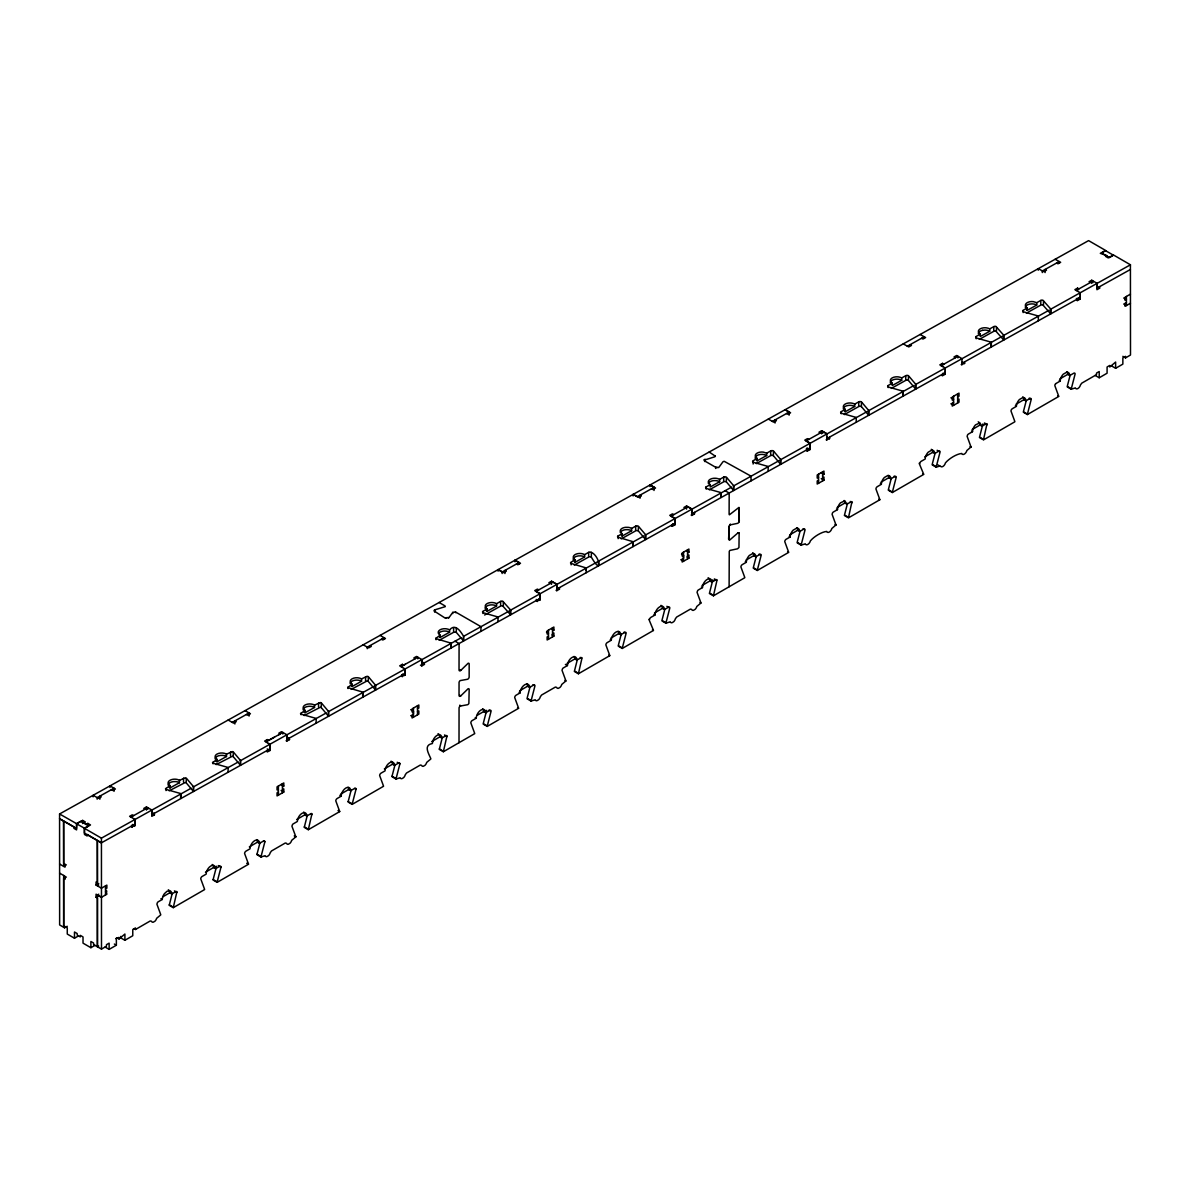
<?xml version="1.0" encoding="UTF-8"?>
<svg xmlns="http://www.w3.org/2000/svg" width="1190" height="1190" viewBox="0 0 1190 1190"><rect width="100%" height="100%" fill="white"/><g stroke="black" fill="none" stroke-linecap="round" stroke-linejoin="round"><path stroke-width="1.5" d="M105.092 947.047L109.138 949.382L109.138 943.135L106.446 944.696L106.446 946.258L101.492 949.114L101.433 838.147L191.159 788.226M683.521 552.16L683.521 561.249L680.814 559.702M725.127 490.711L729.187 493.047L729.113 513.991A1.889 1.086 -60 0 0 729.425 514.809L738.96 507.416L739.288 520.848A1.934 1.116 -60 0 1 737.532 523.362L729.916 524.954A1.889 1.086 -60 0 0 729.247 526.069L729.113 539.457A1.889 1.086 -60 0 0 729.425 540.29L737.845 532.986L739.139 533.09L738.96 547.504L737.547 548.813L729.916 550.42A1.889 1.086 -60 0 0 729.247 551.535L729.113 586.774M1122.854 356.331L1125.547 357.892L1125.547 356.331L1122.854 357.878L1122.854 364.125L1115.625 368.29L1111.579 365.955M459.013 742.709L459.057 707.871A1.919 1.101 -60 0 1 460.143 706.072L467.462 704.748A1.919 1.101 -60 0 0 468.875 703.439L469.172 689.308A1.919 1.101 -60 0 0 468.087 688.757L460.768 695.882A1.904 1.101 -60 0 1 459.028 695.391L459.057 682.405A1.919 1.101 -60 0 1 460.143 680.606L467.462 679.282A1.919 1.101 -60 0 0 469.157 677.155L469.172 663.841A1.919 1.101 -60 0 0 468.087 663.291L460.768 670.416A1.904 1.101 -60 0 1 459.028 669.925L459.087 643.537L455.026 641.202M147.783 809.274L147.813 807.712L130.93 817.114M145.121 809.2L143.767 808.427L146.474 806.924L151.874 810.033L151.77 816.34L154.462 814.838L153.822 812.874M151.814 813.186L151.859 810.048M269.996 745.773L269.952 748.927L151.799 814.763M282.833 734.037L282.848 732.46L278.639 734.81M286.136 740.701L286.805 741.087L286.909 734.795L326.194 712.989M286.85 737.949L286.909 734.795L281.509 731.686L278.802 733.189L280.156 733.962L265.98 741.861M405.046 670.535L405.002 673.689L286.835 739.511M417.794 658.829L417.824 657.267L403.722 665.121L402.369 664.332L399.676 665.85L405.076 668.959M421.825 662.741L421.796 664.318L540.037 598.436L540.111 593.721L534.712 590.597L537.404 589.095L538.758 589.883M421.855 661.179L421.87 659.602L416.545 656.434L413.852 657.936L415.191 658.725M536.571 601.158L539.948 600.043L540.037 593.751L535.991 591.415L552.8 582.059L556.846 584.394L556.756 590.686L556.072 590.299M556.771 589.11L556.831 585.971M556.756 590.686L559.449 589.184L559.479 587.607M671.547 525.965L672.216 526.352L672.231 524.775M672.216 526.352L674.923 524.85L675.013 518.557L670.952 516.222L687.835 506.806L691.881 509.156L691.792 515.448L691.122 515.047M691.792 515.448L694.499 513.931L694.514 512.369M826.158 439.809L829.534 438.694L829.564 437.117M961.193 364.571L964.569 363.456L964.599 361.879M1097.002 283.428L1096.912 289.72L1099.605 288.203L1099.634 286.641M639.997 498.283L640.041 495.144L641.395 495.918L638.688 497.435L633.288 494.311L59.574 813.975L59.634 924.942L63.695 927.293L63.665 875.468M82.586 823.539L82.646 820.401L85.338 821.963L83.984 822.707L86.468 824.149L87.822 823.391L90.514 824.953L84.445 828.329L84.371 833.059L101.358 842.862L134.931 824.164L134.991 819.449L129.591 816.325L132.298 814.823L133.652 815.596M87.763 826.529L87.822 823.391M93.103 796.854L93.132 795.277L98.532 798.401L101.239 796.884L99.886 796.11L99.841 799.249M97.149 799.189L97.178 797.612L114.062 788.211L114.002 791.365M109.986 787.453L110.001 785.876L115.415 788.985L112.708 790.487L111.354 789.714M131.51 826.857L134.887 825.741L134.991 819.449M146.429 810.063L146.474 806.924M166.005 790.577L166.02 788.449M179.526 780.328L179.482 782.693L170.036 787.959L170.066 785.593A6.694 3.793 0.9 0 1 168.236 782.157A6.649 3.763 0.9 0 1 172.223 779.45A6.694 3.793 0.9 0 1 176.105 779.257A6.694 3.793 0.9 0 1 179.526 780.328L185.313 777.799A1.919 1.086 0.9 0 1 186.28 778.111L193.345 786.501A1.904 1.086 0.9 0 0 193.672 786.754L193.598 791.469A1.904 1.086 0.9 0 1 193.271 791.216L186.205 782.827A1.919 1.086 0.9 0 0 185.238 782.514L169.144 790.8M180.672 794.727L180.627 798.267A1.874 1.071 0.9 0 1 181.059 798.46L181.133 793.73A1.874 1.071 0.9 0 0 180.687 793.552L166.02 789.386A1.919 1.086 0.9 0 1 165.499 788.836L170.066 785.593M183.513 782.202L183.572 778.082M186.205 782.827L186.265 778.691M193.286 790.041L193.345 786.501M213.025 763.787L213.025 762.255M216.149 764.605L232.258 756.319A1.919 1.086 0.9 0 1 233.21 756.632L240.276 765.021A1.904 1.086 0.9 0 0 240.603 765.274L240.678 760.559A1.904 1.086 0.9 0 1 240.35 760.306L233.285 751.916A1.919 1.086 0.9 0 0 232.318 751.604L226.531 754.148L226.502 756.498L217.041 761.764L217.086 759.413L212.519 762.641A1.919 1.086 0.9 0 0 213.025 763.192L227.707 767.357A1.919 1.086 0.9 0 1 228.138 767.55L228.078 772.265M230.518 756.007L230.577 751.887M233.21 756.632L233.27 752.496M234.876 724.011L234.921 720.872L236.275 721.646L233.567 723.148L228.168 720.039M240.291 763.846L240.35 760.306M249.052 716.112L249.097 712.974L232.214 722.375M267.289 742.724L267.334 739.585L268.687 740.359M267.259 750.429L267.229 752.006L269.937 750.503L270.026 744.211L264.626 741.087L267.334 739.585M301.055 714.744L301.055 713.212M314.562 705.09L314.532 707.455L305.071 712.721L305.116 710.356A6.694 3.793 0.9 0 1 303.658 709.121A6.694 3.793 0.9 0 1 306.127 704.539A6.694 3.793 0.9 0 1 314.562 705.09L320.348 702.561A1.919 1.086 0.9 0 1 321.315 702.859L328.38 711.263A1.904 1.086 0.9 0 0 328.708 711.516L328.633 716.231A1.904 1.086 0.9 0 1 328.306 715.978L321.24 707.589A1.919 1.086 0.9 0 0 320.288 707.277L304.179 715.562M316.109 723.208L316.168 718.492A1.919 1.086 0.9 0 0 315.737 718.299L301.055 714.149A1.919 1.086 0.9 0 1 300.534 713.598L305.116 710.356M318.548 706.964L318.608 702.829M321.24 707.589L321.3 703.454M328.321 714.788L328.38 711.263M348.06 688.549L348.06 687.017M361.567 678.895L361.537 681.26L352.091 686.526L352.121 684.161A6.679 3.793 0.9 0 1 352.121 678.806A6.679 3.793 0.9 0 1 361.567 678.895L366.966 676.337A1.904 1.071 0.9 0 1 368.32 676.664L375.386 685.068L375.341 688.608M362.727 693.294L362.667 696.834A1.919 1.086 0.9 0 1 363.114 697.013L363.188 692.297A1.919 1.086 0.9 0 0 362.742 692.104L347.673 687.612L352.121 684.161M365.568 680.769L365.628 676.649M367.234 648.699L367.249 647.137L384.132 637.736L384.102 639.298M375.311 689.784L368.245 681.394L368.32 677.259M375.653 690.036L375.624 685.262M402.324 667.486L402.369 664.332M401.595 676.366L404.972 675.251L405.061 668.959M420.427 665.106L421.781 665.894L421.944 659.558M434.633 612.047L434.722 609.875L445.238 606.647A1.904 1.086 0.9 0 0 444.703 605.725L439.125 602.497M435.079 610.336L435.079 609.741A1.904 1.086 0.9 0 0 434.216 610.291M436.061 639.729L436.09 637.959M449.597 629.852L449.567 632.217L440.107 637.483L440.151 635.118A6.679 3.793 0.9 0 1 440.136 629.763A6.679 3.793 0.9 0 1 449.582 629.852C455.398 623.218 460.352 631.116 463.416 636.01L463.356 639.551M445.551 618.354L434.171 611.02M448.585 618.131L452.81 612.374L455.502 611.987L480.983 626.669L480.909 631.384M450.757 644.236L450.817 647.821M451.144 647.97L451.218 643.255M452.795 613.549L452.81 612.374M453.583 631.726L453.658 627.591M455.844 612.746L455.502 611.987M463.341 640.726L456.276 632.336L456.335 628.216M483.066 613.534L483.095 611.764M496.617 603.657L496.572 606.022L487.127 611.288L487.156 608.923A6.709 3.808 0.9 0 1 485.327 606.96L485.327 605.487A6.649 3.763 0.9 0 1 489.923 602.661A6.649 3.763 0.9 0 1 496.557 603.657L500.663 601.396A1.859 1.056 0.9 0 1 502.73 601.188L510.421 609.816A1.904 1.086 0.9 0 0 510.748 610.068L510.689 614.799A1.904 1.086 0.9 0 1 510.361 614.546L502.701 605.918M498.089 571.2L498.104 569.623L502.165 571.973L519.033 562.558L519.019 564.134M500.603 605.532L500.663 601.396M502.135 573.535L502.165 571.973M503.296 606.141L503.355 602.021M504.947 573.535L505.006 570.382L506.345 571.17L503.653 572.673L498.253 569.549M510.376 613.356L510.421 609.816M514.958 561.799L514.987 560.222L520.521 563.272L517.829 564.774L516.475 563.986M551.535 584.35L551.58 581.196L556.994 584.32M571.126 564.848L571.126 562.721M584.632 554.614L584.602 556.965L575.157 562.23L575.187 559.88A6.679 3.793 0.9 0 1 574.74 554.793A6.679 3.793 0.9 0 1 583.621 554.138L584.632 554.614L588.693 552.353A1.859 1.056 0.9 0 1 591.326 552.368M585.778 570.174L585.792 568.999M586.179 572.732L586.254 568.017A1.874 1.071 0.9 0 0 585.807 567.823L570.739 563.331A1.889 1.071 0.9 0 1 571.14 562.141L575.187 559.88M588.634 556.474L588.693 552.353M591.385 552.383C600.087 556.057 602.899 577.343 591.326 557.098L591.385 552.963M598.406 564.313L598.525 560.847M618.131 538.654L618.131 536.526M631.652 528.42L631.607 530.77L622.162 536.036L622.192 533.685A6.679 3.793 0.9 0 1 620.526 529.877A6.679 3.793 0.9 0 1 625.628 527.319L628.231 527.348A6.709 3.808 0.9 0 1 631.652 528.42L635.698 526.159A1.859 1.056 0.9 0 1 638.346 526.173L645.53 534.652M633.125 495.962L633.154 494.386L650.023 484.985L654.084 487.32L654.024 490.473M632.797 542.804L632.753 546.344A1.874 1.071 0.9 0 1 633.184 546.537L633.259 541.822A1.874 1.071 0.9 0 0 632.812 541.629L617.744 537.136A1.889 1.071 0.9 0 1 618.145 535.946M635.639 530.294L635.698 526.159M645.456 539.368L638.331 530.904L638.39 526.783M645.411 538.118L645.456 534.578M645.724 539.546L645.798 534.831L731.508 487.156M650.008 486.561L650.023 484.985M686.571 509.097L686.63 505.958L692.03 509.067L691.955 513.797L810.122 447.961L810.182 443.23L804.782 440.122L807.489 438.619L808.843 439.393M704.703 461.556L704.287 459.801M705.149 459.846L714.699 456.811A1.904 1.086 0.9 0 0 715.324 456.172L709.195 452.007M706.161 489.016L706.161 487.484M719.667 479.377A6.679 3.793 0.9 0 0 710.222 479.272A6.679 3.793 0.9 0 0 710.222 484.628L710.192 486.993L719.638 481.727L719.682 479.362L723.728 477.116A1.859 1.056 0.9 0 1 726.361 477.13L733.486 485.535A1.904 1.086 0.9 0 0 733.828 485.788L733.754 490.503A1.904 1.086 0.9 0 1 733.427 490.25L726.361 481.861L726.421 477.726M714.774 455.829L715.324 456.172M715.621 468.458L715.636 467.268L704.718 460.976M718.656 467.64L722.895 461.884A1.904 1.071 0.9 0 1 724.293 461.348L751.054 476.179L750.994 480.894M720.768 497.301L720.828 493.761M721.289 492.764L721.11 497.435M723.669 481.236L723.728 477.116M733.442 489.075L733.486 485.535M753.136 464.041L753.181 461.289M766.687 453.182L766.658 455.532L757.197 460.798L757.242 458.447A6.679 3.793 0.9 0 1 756.067 453.955A6.679 3.793 0.9 0 1 763.266 452.096L766.687 453.182L770.733 450.921A1.904 1.086 0.9 0 1 773.441 450.951L780.506 459.34A1.919 1.086 0.9 0 0 780.833 459.593L780.759 464.308A1.919 1.086 0.9 0 1 780.432 464.055L773.366 455.666L773.426 451.531M770.674 455.041L770.733 450.921M775.032 423.045L775.077 419.906L776.43 420.68L773.723 422.182L768.323 419.073M780.447 462.88L780.506 459.34M789.074 415.221L789.119 412.082L785.058 409.747M806.582 450.713C807.757 451.932 807.549 448.704 806.27 448.942M807.251 451.114L809.959 449.597L810.048 443.305L806.002 440.969L822.87 431.568L826.931 433.904L826.827 440.196M821.621 433.859L821.665 430.721L827.065 433.829M822.855 433.145L822.87 431.568M841.211 413.778L841.211 412.246M854.718 404.124L854.673 406.489L845.227 411.755L845.257 409.39L843.442 407.426A6.679 3.793 0.9 0 1 846.834 403.38A6.679 3.793 0.9 0 1 854.718 404.124L858.764 401.863A1.904 1.086 0.9 0 1 861.471 401.893L868.536 410.282A1.919 1.086 0.9 0 0 868.864 410.55L868.789 415.265A1.919 1.086 0.9 0 1 868.462 415.012L861.396 406.608L861.456 402.488M856.25 422.242L856.22 417.467M858.704 405.998L858.764 401.863M868.477 413.822L868.536 410.282M888.216 387.583L888.216 386.051M901.708 377.944A6.664 3.778 0.9 0 0 892.262 377.855A6.664 3.778 0.9 0 0 892.277 383.195L892.232 385.56L901.693 380.294L901.723 377.929L905.783 375.683A1.904 1.086 0.9 0 1 908.476 375.698L915.616 384.162L915.482 387.628M902.823 395.853L902.868 392.328M905.709 379.803L905.783 375.683M915.541 388.877L908.401 380.428L908.461 376.293M915.794 389.071L915.869 384.355L1002.426 336.205M924.139 338.406L924.154 336.829L907.271 346.245M942.316 374.3L942.302 375.862L944.994 374.359L945.039 371.221M942.48 366.52L942.525 363.367L943.878 364.155M945.068 369.644L945.083 368.067M957.891 357.907L957.92 356.331L941.037 365.732M961.877 364.958L961.966 358.666L956.701 355.468L954.008 356.97L955.347 357.759M976.216 338.763L976.246 336.993M989.723 328.886A6.664 3.778 0.9 0 0 980.292 328.797A6.664 3.778 0.9 0 0 980.307 334.152L980.263 336.517L989.723 331.251L989.753 328.886L993.799 326.625A1.919 1.086 0.9 0 1 995.926 326.417L1003.572 335.045A1.919 1.086 0.9 0 0 1003.899 335.297L1003.825 340.028A1.919 1.086 0.9 0 1 1003.497 339.76L995.837 331.132A1.919 1.086 0.9 0 0 993.739 331.341L979.37 339.343M990.898 343.27L990.854 346.811A1.904 1.086 0.9 0 1 991.3 347.004L991.359 342.289A1.904 1.086 0.9 0 0 990.928 342.095L976.246 337.945A1.904 1.071 0.9 0 1 976.246 336.413L980.307 334.152M993.739 330.761L993.799 326.625M996.432 331.37L996.491 327.25M1003.512 338.585L1003.572 335.045M1023.221 312.568L1023.251 310.798M1036.758 302.691L1036.728 305.057L1027.282 310.322L1027.312 307.957A6.664 3.778 0.9 0 1 1026.137 303.495A6.664 3.778 0.9 0 1 1033.322 301.635L1036.758 302.691L1040.819 300.43A1.919 1.086 0.9 0 1 1042.931 300.222L1050.577 308.85A1.919 1.086 0.9 0 0 1050.904 309.103L1050.844 313.833A1.919 1.086 0.9 0 1 1050.502 313.58L1042.857 304.952A1.919 1.086 0.9 0 0 1040.744 305.146L1026.39 313.149M1038.245 270.234L1038.26 268.657L1043.809 271.707L1046.501 270.204L1045.147 269.416L1045.103 272.57M1038.305 320.809L1038.379 316.094A1.904 1.086 0.9 0 0 1037.933 315.9L1023.266 311.75A1.904 1.071 0.9 0 1 1023.251 310.218L1027.312 307.957M1040.759 304.566L1040.819 300.43M1042.291 272.57L1042.321 270.993L1059.189 261.592L1059.174 263.168M1043.452 305.175L1043.511 301.055M1050.532 312.39L1050.577 308.85M1076.652 300.237C1077.842 301.442 1077.619 298.214 1076.34 298.467M1077.515 291.282L1077.56 288.129L1078.914 288.902M1077.337 300.624L1080.029 299.121L1080.089 295.968M1080.103 294.406L1080.133 292.829M1091.691 283.369L1091.736 280.23L1097.135 283.354L1097.076 288.069L1130.426 269.476L1130.5 355.022L1125.547 357.892M1092.926 282.655L1092.956 281.093L1076.072 290.494M1130.381 269.505L1130.455 264.79L1113.468 254.972L1108.217 257.903L1105.51 256.341L1106.864 255.582L1100.334 253.351L1105.584 250.436L1088.597 240.618L650.157 484.91L655.571 488.019L652.864 489.521L651.51 488.748M132.194 827.243L131.54 825.28M286.805 741.087L289.512 739.585L288.858 737.621M402.265 676.753L401.625 674.804M421.781 665.894L424.473 664.392L423.833 662.428M537.24 601.545L536.259 599.403M172.267 893.259L169.218 905.322L173.279 907.658L176.908 891.712A1.874 1.086 -60 0 0 175.808 891.652M307.303 815.314L304.268 827.377L308.314 829.713L311.959 813.767A1.874 1.086 -60 0 0 310.843 813.707L306.767 816.043L304.744 814.882A6.664 3.853 -60 0 0 304.417 813.068A6.709 3.882 -60 0 0 303.688 812.056M442.353 737.339L439.303 749.403L443.349 751.753L446.994 735.807A1.874 1.086 -60 0 0 445.878 735.747L441.817 738.083L439.794 736.908A6.634 3.823 -60 0 0 439.437 735.078A6.709 3.882 -60 0 0 438.723 734.081A6.634 3.823 -60 0 0 438.039 733.68M577.403 659.379L574.354 671.443L578.399 673.778L582.044 657.832A1.874 1.086 -60 0 0 580.928 657.773L576.867 660.123L574.83 658.948A6.664 3.853 -60 0 0 574.309 656.746A6.709 3.882 -60 0 0 574.071 656.404M712.84 579.827L709.389 593.483L713.435 595.818L717.079 579.872A1.874 1.086 -60 0 0 715.964 579.813M530.145 686.481L527.096 698.277A1.919 1.101 -60 0 0 527.036 698.753L531.097 701.089L535.217 699.75A3.823 2.202 -60 0 0 536.973 700.687L538.564 699.765A3.823 2.202 -60 0 0 540.305 696.819L541.584 695.034L555.373 687.076L556.652 687.374A3.823 2.202 -60 0 0 558.408 688.311L559.999 687.389A3.823 2.202 -60 0 0 561.74 684.443L565.86 681.022A1.904 1.101 -60 0 0 565.815 680.606L562.007 670.253L562.617 668.587A1.934 1.116 -60 0 1 563.361 667.917L567.407 665.567L568.18 662.146A6.679 3.853 -60 0 1 573.878 656.776L574.725 656.776A6.709 3.882 -60 0 1 576.525 658.293L576.867 660.123M260.06 842.416L257.01 854.212A1.904 1.101 -60 0 0 256.951 854.688L261.012 857.023L265.132 855.684A3.823 2.202 -60 0 0 266.872 856.621L268.479 855.699A3.823 2.202 -60 0 0 270.219 852.739L271.499 850.969L285.288 843.011L286.567 843.308A3.823 2.202 -60 0 0 288.322 844.245L289.914 843.323A3.823 2.202 -60 0 0 291.654 840.363L295.774 836.957A1.919 1.101 -60 0 0 295.73 836.54L291.922 826.187L292.532 824.521A1.934 1.116 -60 0 1 293.276 823.852L297.322 821.502L298.095 818.08A6.679 3.853 -60 0 1 303.792 812.696L304.64 812.711A6.709 3.882 -60 0 1 306.44 814.228L306.767 816.043M395.095 764.456L392.046 776.237A1.904 1.101 -60 0 0 392.001 776.728L396.047 779.063L400.167 777.725A3.823 2.202 -60 0 0 401.923 778.647L403.514 777.725A3.823 2.202 -60 0 0 405.255 774.779L406.534 773.009L420.338 765.036L421.602 765.348A3.823 2.202 -60 0 0 423.357 766.271L424.949 765.348A3.823 2.202 -60 0 0 426.689 762.403L430.825 758.982A1.919 1.101 -60 0 0 430.765 758.566C428.712 753.553 423.164 745.119 432.357 743.542L433.13 740.106A6.679 3.853 -60 0 1 438.827 734.736L439.675 734.751A6.709 3.882 -60 0 1 441.475 736.268L441.817 738.083M664.808 609.369L661.952 620.421A1.919 1.101 -60 0 0 661.893 620.897L665.939 623.233L670.253 621.79A3.823 2.202 -60 0 0 672.008 622.712L673.6 621.79A3.823 2.202 -60 0 0 675.34 618.845L676.619 617.074L690.423 609.102L691.688 609.414A3.823 2.202 -60 0 0 693.443 610.336L695.034 609.414A3.823 2.202 -60 0 0 696.79 606.469L700.91 603.047A1.904 1.101 -60 0 0 700.851 602.646L697.043 592.293L697.652 590.627A1.934 1.116 -60 0 1 698.396 589.942L702.442 587.607L703.216 584.171A6.679 3.853 -60 0 1 708.913 578.801L709.761 578.816A6.709 3.882 -60 0 1 711.575 580.333L711.903 582.148L715.949 579.813M788.598 552.086L784.775 541.643A1.919 1.116 -60 0 1 784.998 540.647L785.385 539.977A1.919 1.116 -60 0 1 786.129 539.278L790.175 536.958L790.264 535.916A6.694 3.868 -60 0 1 793.165 530.16L796.645 528.152A6.694 3.868 -60 0 1 799.635 531.499L803.681 529.163A1.919 1.101 -60 0 1 805.035 529.937L801.227 544.678A1.904 1.101 -60 0 0 801.168 545.169L797.121 542.819A1.904 1.101 -60 0 1 797.181 542.343L800.141 530.874M835.886 524.671L832.093 514.318L832.479 512.994A1.904 1.101 -60 0 1 833.431 511.983L837.492 509.647A6.694 3.868 -60 0 1 840.467 502.849L844.796 500.856L846.938 504.188L850.984 501.853A1.904 1.101 -60 0 1 851.951 501.749L848.515 517.501M1055.47 384.028A1.919 1.116 -60 0 1 1056.214 383.359L1060.26 381.023L1060.335 379.997A6.694 3.868 -60 0 1 1063.235 374.225L1066.716 372.217A6.694 3.868 -60 0 1 1069.706 375.564L1073.767 373.229A1.919 1.101 -60 0 1 1074.496 373.05L1074.897 373.288A1.919 1.101 -60 0 1 1075.106 374.017L1071.312 388.758A1.904 1.101 -60 0 0 1071.253 389.234L1067.207 386.899A1.904 1.101 -60 0 1 1067.252 386.423L1070.212 374.954M134.128 928.721L135.482 929.494L150.252 920.956L151.532 921.268A3.823 2.202 -60 0 0 153.272 922.191L154.864 921.268A3.823 2.202 -60 0 0 156.619 918.323L160.739 914.902A1.919 1.101 -60 0 0 160.68 914.485L156.887 904.132L157.496 902.481A1.934 1.116 -60 0 1 158.225 901.797L162.286 899.462L162.361 898.42A6.664 3.853 -60 0 1 164.443 893.645L167.002 891.28L169.59 890.685A6.664 3.853 -60 0 1 171.405 892.188L171.732 894.002L175.793 891.667M728.592 539.174L729.247 526.069M738.782 507.952L738.96 522.038M844.469 515.151L847.473 503.444M979.504 437.191L982.925 423.908M983.55 439.527L986.986 423.789A1.904 1.101 -60 0 0 986.034 423.878L981.973 426.228L979.95 425.053A6.679 3.853 -60 0 0 979.177 422.51L978.894 422.227A6.723 3.882 -60 0 0 978.21 421.825M1025.319 307.466L1025.468 306.841A6.694 3.793 0.9 0 1 1029.588 304.119L1031.73 303.896A6.694 3.793 0.9 0 1 1036.728 305.042M261.012 857.023A1.904 1.101 -60 0 1 261.056 856.547L264.864 841.806A1.919 1.101 -60 0 0 263.511 841.018L259.465 843.368A6.679 3.853 -60 0 0 254.734 840.631A6.679 3.853 -60 0 0 250.019 848.812L245.958 851.162A1.919 1.101 -60 0 0 244.605 853.498L248.412 863.851A1.919 1.101 -60 0 1 248.472 864.267L217.145 882.355L213.084 880.005A1.904 1.101 -60 0 1 213.144 879.529L216.565 866.261M212.192 864.461L213.04 865.309A6.723 3.882 -60 0 1 213.575 867.525L215.598 868.685L219.644 866.35A1.919 1.101 -60 0 1 220.998 867.123L217.205 881.864A1.904 1.101 -60 0 0 217.145 882.355M396.047 779.063A1.904 1.101 -60 0 1 396.106 778.587L399.899 763.846A1.919 1.101 -60 0 0 398.561 763.058L394.5 765.393A6.679 3.853 -60 0 0 389.785 762.671A6.679 3.853 -60 0 0 385.054 770.852L380.993 773.188A1.919 1.101 -60 0 0 379.655 775.538L383.448 785.891A1.919 1.101 -60 0 1 383.507 786.293L352.18 804.38L348.135 802.045A1.904 1.101 -60 0 1 348.179 801.569L351.228 789.773M348.09 787.349A6.723 3.882 -60 0 1 348.611 789.55L350.634 790.725L354.694 788.39A1.919 1.101 -60 0 1 356.048 789.163L352.24 803.905A1.904 1.101 -60 0 0 352.18 804.38M486.651 710.326L483.229 723.594A1.919 1.101 -60 0 0 483.185 724.085L487.231 726.421L518.557 708.333A1.904 1.101 -60 0 0 518.498 707.916L514.705 697.563A1.919 1.101 -60 0 1 516.043 695.228L520.104 692.892A6.679 3.853 -60 0 1 524.82 684.696A6.679 3.853 -60 0 1 529.55 687.433L533.596 685.098A1.919 1.101 -60 0 1 534.95 685.871L531.156 700.613A1.919 1.101 -60 0 0 531.097 701.089M487.231 726.421A1.919 1.101 -60 0 1 487.29 725.945L491.083 711.189A1.919 1.101 -60 0 0 489.745 710.415L485.684 712.751L483.661 711.59A6.723 3.882 -60 0 0 483.14 709.389L482.605 708.749M621.314 633.839L618.279 645.635A1.919 1.101 -60 0 0 618.22 646.111L622.266 648.461L653.414 630.477A1.904 1.101 -60 0 0 653.355 630.06L648.877 619.321M622.266 648.461A1.919 1.101 -60 0 1 622.325 647.97L626.133 633.229A1.919 1.101 -60 0 0 624.78 632.455L620.734 634.791L618.696 633.615A6.723 3.882 -60 0 0 618.175 631.414M665.939 623.233A1.919 1.101 -60 0 1 665.998 622.757L669.806 608.016A1.919 1.101 -60 0 0 668.453 607.227L664.407 609.577A6.679 3.853 -60 0 0 659.677 606.841A6.679 3.853 -60 0 0 654.946 615.037L650.9 617.372A1.919 1.101 -60 0 0 649.547 619.707M756.171 556.608L753.315 567.675A1.904 1.101 -60 0 0 753.255 568.151L757.301 570.486L788.643 552.398L787.616 551.818M757.301 570.486A1.904 1.101 -60 0 1 757.361 570.01L761.169 555.269A1.919 1.116 -60 0 0 760.946 554.54L760.559 554.317A1.919 1.116 -60 0 0 759.815 554.481L755.769 556.831L753.746 555.656A6.709 3.868 -60 0 0 752.69 552.829M891.206 478.648L888.35 489.7A1.904 1.101 -60 0 0 888.29 490.191L892.351 492.526L923.678 474.438L922.667 473.858M892.351 492.526A1.904 1.101 -60 0 1 892.396 492.05L896.204 477.309A1.919 1.116 -60 0 0 895.981 476.58L895.594 476.357A1.919 1.116 -60 0 0 894.85 476.521L890.804 478.856L888.781 477.696A6.709 3.868 -60 0 0 888.246 475.494M935.176 452.914L932.216 464.383A1.904 1.101 -60 0 0 932.157 464.859L936.218 467.194L940.338 465.855A3.808 2.202 -60 0 0 942.882 466.465A3.808 2.202 -60 0 0 945.425 462.91C949.04 458.566 956.834 453.806 961.773 453.479A3.808 2.202 -60 0 0 964.317 454.089A3.808 2.202 -60 0 0 966.86 450.534L970.981 447.009M936.218 467.194A1.904 1.101 -60 0 1 936.262 466.718L940.07 451.977A1.919 1.101 -60 0 0 939.847 451.248L939.46 451.025A1.919 1.101 -60 0 0 938.717 451.188L934.671 453.539L932.648 452.364A6.709 3.868 -60 0 0 931.264 449.314M1026.241 400.688L1023.385 411.74A1.904 1.101 -60 0 0 1023.341 412.216L1027.387 414.566L1058.713 396.478L1057.702 395.883M1027.387 414.566A1.904 1.101 -60 0 1 1027.446 414.075L1031.239 399.334A1.919 1.116 -60 0 0 1031.031 398.605L1030.629 398.382A1.919 1.116 -60 0 0 1029.886 398.546M1055.47 384.043L1055.069 384.727A1.919 1.116 -60 0 0 1054.861 385.709L1058.684 396.151M729.916 524.954L730.333 524.061M446.741 618.086A1.904 1.071 0.9 0 1 445.551 617.759L448.585 617.536M801.168 545.169L805.288 543.815A3.808 2.202 -60 0 0 807.846 544.425A3.808 2.202 -60 0 0 810.39 540.885C814.005 536.541 821.799 531.781 826.738 531.439A3.808 2.202 -60 0 0 829.281 532.049A3.808 2.202 -60 0 0 831.825 528.509L835.945 524.983M1071.253 389.234L1075.373 387.895A3.808 2.202 -60 0 0 1077.917 388.505A3.808 2.202 -60 0 0 1080.461 384.95L1081.74 383.18L1096.511 374.642L1096.511 373.08L1099.218 371.533L1099.218 377.766L1095.172 375.43M82.646 820.401L76.562 823.792L84.475 828.225L88.536 825.89L80.652 821.338L76.606 823.673L76.487 828.508L59.5 818.69L73.899 826.797L73.899 828.359L76.606 829.906L76.606 823.673L59.574 813.975M66.357 864.818L63.65 866.38L63.62 820.996L63.665 863.256L65.004 864.029L65.004 867.153L59.604 864.029M67.265 926.266L64.558 927.828L63.665 927.308L63.665 878.592L66.357 877.03M98.755 885.092L97.416 885.866L97.372 840.482L97.416 882.742L96.063 881.968L96.063 885.077L98.77 883.516M105.508 888.99L106.862 888.201L106.862 885.092L101.462 888.201L96.063 885.077M1130.455 294.123L1125.071 297.232L1125.071 300.341L1126.424 299.568L1123.717 298.006M278.401 789.178L277.047 789.952L277.047 786.828L283.8 782.931L283.8 786.055L282.447 786.828M417.482 711.724L418.835 710.951L418.835 714.074L412.082 717.972L412.082 714.848L413.436 714.074L413.436 711.204L412.082 711.992L412.082 708.868L418.835 704.971L418.835 708.095L417.482 708.868M552.532 630.908L553.886 630.12L553.886 627.011L547.132 630.908L547.132 634.017L548.486 633.244L546.448 632.069M687.567 555.789L688.921 555.016L688.921 558.14L682.168 562.037L682.168 558.913L683.521 558.14L683.521 555.284L682.168 556.057L682.168 552.934L688.921 549.036L688.921 552.16L687.567 552.934M818.556 477.309L817.203 478.097L817.203 474.974L823.956 471.076L823.956 474.2L822.617 474.974M957.652 397.014L959.006 396.225L959.006 393.116L952.253 397.014L952.253 400.123L953.592 399.349L950.899 397.787M101.492 949.114L97.446 946.779L97.416 894.954L98.77 894.181M106.178 890.67L106.862 894.181L101.477 897.29L96.063 894.181L96.063 897.29L98.77 895.743M105.508 891.845L106.862 891.072M278.401 792.034L277.047 792.808L277.047 795.932L283.8 792.034L283.8 788.911L282.447 789.699M548.486 636.1L547.132 636.873L547.132 639.997L553.886 636.1L553.886 632.976L552.532 633.764M818.556 480.165L817.203 480.953L817.203 484.062L823.956 480.165L823.956 477.056L822.617 477.83M953.592 402.205L952.253 402.979L952.253 406.102L959.006 402.205L959.006 399.081L957.652 399.87M1126.424 302.424L1125.071 303.212L1125.071 306.321L1130.47 303.212M64.558 927.828L64.558 926.266L67.265 927.828L67.265 934.061L74.479 938.226L78.54 935.89M162.956 896.725L169.709 892.827L171.732 894.002M205.468 872.196L213.575 867.525M249.335 846.864L257.442 842.193L259.465 843.368M296.652 819.553L304.744 814.882M340.519 794.236L348.611 789.55M384.37 768.904L392.477 764.233L394.5 765.393M431.687 741.593L439.794 736.908M477.354 715.22L483.661 711.59M519.643 690.81L527.527 686.258L529.55 687.433M566.961 663.499L574.83 658.948M610.827 638.167L618.696 633.615M654.5 612.954L662.384 608.402L664.407 609.577M701.996 585.525L709.88 580.988L711.903 582.148M745.862 560.207L753.746 555.656M789.729 534.875L797.612 530.338L799.635 531.499M837.031 507.565L844.915 503.013L846.938 504.188M880.898 482.248L888.781 477.696M924.764 456.915L932.648 452.364M972.081 429.605L979.95 425.053M1015.948 404.273L1023.817 399.721L1025.84 400.896L1029.9 398.561M1059.799 378.955L1067.683 374.404L1069.706 375.579M215.598 868.685A6.679 3.853 -60 0 0 210.883 865.948A6.679 3.853 -60 0 0 206.153 874.144L202.092 876.48A1.919 1.101 -60 0 0 200.738 878.83L204.546 889.168A1.919 1.101 -60 0 1 204.606 889.584L173.279 907.658M350.634 790.725A6.679 3.853 -60 0 0 345.918 787.988A6.679 3.853 -60 0 0 341.188 796.17L337.142 798.52A1.919 1.101 -60 0 0 335.788 800.855L339.581 811.208A1.919 1.101 -60 0 1 339.641 811.625L308.314 829.713M485.684 712.751A6.679 3.853 -60 0 0 480.968 710.028A6.679 3.853 -60 0 0 476.238 718.21L472.177 720.545A1.919 1.101 -60 0 0 470.838 722.895L474.632 733.248A1.904 1.101 -60 0 1 474.691 733.65L443.349 751.753M620.719 634.791A6.679 3.853 -60 0 0 616.004 632.054A6.679 3.853 -60 0 0 611.273 640.235L607.227 642.585A1.919 1.101 -60 0 0 605.874 644.921L609.682 655.274A1.904 1.101 -60 0 1 609.726 655.69L578.399 673.778M755.769 556.831L755.68 555.879A6.694 3.868 -60 0 0 752.779 553.484L749.298 555.477A6.694 3.868 -60 0 0 746.309 562.29L742.263 564.625A1.919 1.101 -60 0 0 740.909 566.961L744.717 577.314A1.904 1.101 -60 0 1 744.776 577.73L713.435 595.818M890.804 478.856L890.73 477.919A6.694 3.868 -60 0 0 887.814 475.509L884.334 477.517A6.694 3.868 -60 0 0 881.344 484.315L877.298 486.665A1.919 1.101 -60 0 0 875.944 489.001L879.752 499.354A1.904 1.101 -60 0 1 879.812 499.77L848.485 517.843L844.424 515.508M981.973 426.228L979.846 422.896L975.517 424.875A6.694 3.868 -60 0 0 972.527 431.687L968.482 434.023A1.904 1.101 -60 0 0 967.515 435.034L967.128 436.358L970.921 446.711M1025.84 400.896L1025.765 399.944A6.694 3.868 -60 0 0 1022.85 397.549L1019.384 399.557A6.694 3.868 -60 0 0 1016.394 406.355L1012.348 408.691A1.919 1.101 -60 0 0 1010.994 411.026L1014.787 421.379A1.904 1.101 -60 0 1 1014.847 421.796L983.52 439.884L979.474 437.548M74.479 938.226L74.479 931.993L77.186 933.555L77.186 935.117L80.31 936.917L80.31 935.355L83.017 936.917L83.017 943.149L90.886 947.701L94.947 945.366M90.886 947.701L90.886 941.468L93.594 943.03L93.594 944.592L97.416 946.794L98.681 946.065M115.683 938.583L119.06 937.408L119.06 938.97L116.813 937.675M120.844 936.381L120.844 937.943L124.905 940.279L124.905 934.046L119.06 938.97M135.482 929.494L135.482 927.932L132.774 929.494L132.774 935.742L124.905 940.279M109.138 949.382L116.367 945.217L116.367 938.97M1099.218 377.766L1107.087 373.214L1107.087 366.981L1109.794 365.419L1109.794 366.981L1115.625 362.058L1115.625 368.29M654.084 487.32L637.2 496.721L633.154 494.386M772.37 421.409L789.119 412.082M440.151 635.118L435.689 638.569L450.891 643.106M487.156 608.923L483.11 611.184A1.919 1.086 0.9 0 0 483.11 612.716L498.223 617.06L497.822 621.626M618.145 535.946L622.192 533.685M706.176 486.889L710.222 484.628M757.242 458.447L753.181 460.694A1.904 1.086 0.9 0 0 753.181 462.226L767.848 466.391M845.257 409.39L841.211 411.651A1.904 1.086 0.9 0 0 841.211 413.183L855.878 417.333M892.277 383.195L888.231 385.456A1.904 1.086 0.9 0 0 888.216 386.988L902.898 391.138M351.184 689.367L366.907 681.052A1.904 1.071 0.9 0 1 368.245 681.394M439.214 640.309L453.851 632.188L456.276 632.336M484.628 615.007L500.588 606.112A1.859 1.056 0.9 0 1 502.656 605.918M574.264 565.072L588.619 557.069A1.859 1.056 0.9 0 1 591.252 557.084M621.269 538.877L635.624 530.874A1.859 1.056 0.9 0 1 638.271 530.904M709.299 489.834L723.654 481.831A1.859 1.056 0.9 0 1 726.302 481.846M756.305 463.639L770.674 455.636A1.904 1.086 0.9 0 1 773.366 455.666M844.335 414.596L858.689 406.593A1.904 1.086 0.9 0 1 861.396 406.608M891.34 388.401L905.709 380.398A1.904 1.086 0.9 0 1 908.401 380.413M551.58 581.196L548.888 582.698L550.241 583.487M686.63 505.958L683.923 507.461L685.276 508.234M821.665 430.721L818.958 432.223L820.312 432.996M942.525 363.367L939.817 364.869L945.232 367.993L945.158 372.708L826.991 438.545M1077.56 288.129L1074.868 289.631L1080.267 292.755L1080.193 297.47L962.026 363.307M1091.736 280.23L1089.043 281.733L1090.382 282.521M270.19 739.511L274.488 737.131M401.015 666.623L405.21 664.288M286.909 734.795L240.678 760.559M193.672 786.754L238.149 762.046M328.708 711.516L374.746 685.946M375.713 685.321L461.423 637.647M509.29 610.976L463.743 636.263L463.579 640.934M510.748 610.068L597.306 561.933M598.778 561.026L644.028 535.902M733.828 485.788L779.316 460.515M780.833 459.593L867.391 411.443M868.864 410.55L914.098 385.411M1003.899 335.297L1049.149 310.174M1050.904 309.103L1130.455 264.79M556.92 589.035L675.072 523.198L675.147 518.483L669.747 515.359L672.454 513.857L673.793 514.63M737.845 532.986L738.172 532.822A1.904 1.101 -60 0 1 738.96 532.897L739.243 533.373M718.076 467.417L715.636 467.268M982.568 330.314L984.71 330.091A6.679 3.793 0.9 0 1 989.708 331.237M720.843 492.571L706.176 488.421A1.934 1.101 0.9 0 1 706.191 486.874M766.658 455.532L764.858 454.788A6.679 3.793 0.9 0 0 755.695 456.737L755.382 457.317A6.679 3.793 0.9 0 0 755.293 458.566M903.24 391.287L903.165 396.002M768.19 466.525L768.13 471.24M1055.143 259.256L1060.677 262.306L1057.984 263.808L1056.631 263.02M1097.359 286.909L1099.605 288.203M1123.702 304L1126.409 305.547L1126.409 296.459M1078.006 297.946L1080.029 299.121M1059.249 380.443L1060.26 381.023M1067.936 386.81L1071.312 388.758M920.108 334.494L925.641 337.543L922.949 339.046L921.595 338.272M1029.216 398.174L1030.57 398.947M962.323 362.147L964.569 363.456M910.112 344.654L911.466 345.442L908.758 346.945L903.225 343.895M1015.382 405.775L1016.394 406.355M1024.069 412.127L1027.446 414.075M942.971 373.199L944.994 374.359M950.899 403.767L953.592 405.329L953.592 396.225M984.457 422.971L987.388 424.666M971.516 431.092L972.527 431.687M980.203 437.459L983.58 439.407M969.969 446.533L970.981 447.128M937.14 450.281L939.401 451.59M938.047 464.963L939.059 465.558M932.886 464.769L936.262 466.718M919.141 463.282L923.648 474.126M785.207 409.657L790.606 412.781L787.899 414.284L786.56 413.51M826.604 436.998L829.534 438.694M894.181 476.134L895.534 476.907M880.332 483.735L881.359 484.315M889.034 490.102L892.396 492.05M807.028 447.916L809.959 449.597M878.8 499.175L879.812 499.77M821.264 472.638L823.956 474.2M821.264 478.618L823.956 480.165M850.314 501.451L852.337 502.626M836.481 509.067L837.492 509.647M845.168 515.419L848.544 517.367M834.934 524.507L835.945 525.087M803.012 528.777L804.351 529.55M789.163 536.378L790.175 536.958M797.85 542.729L801.227 544.678M691.569 512.25L694.499 513.931M759.146 554.094L760.499 554.882M745.297 561.695L746.309 562.29M753.984 568.061L757.361 570.01M672.886 523.674L674.923 524.85M686.898 550.985L688.921 552.16M686.898 556.965L688.921 558.14M681.498 554.109L683.521 555.284M714.372 578.905L716.633 580.199M701.431 587.027L702.442 587.607M710.118 593.394L713.494 595.342M699.899 602.467L700.91 603.047M666.876 606.32L669.137 607.629M653.935 614.442L654.946 615.037M662.622 620.808L665.998 622.757M652.403 629.897L653.414 630.477M514.987 560.222L519.033 562.558M557.203 587.875L559.449 589.184M624.096 632.069L625.449 632.842M610.262 639.67L611.273 640.25M538.594 599.269L539.948 600.043M618.949 646.021L622.325 647.97M608.715 655.11L609.726 655.69M551.863 628.96L553.886 630.12M551.863 634.924L553.886 636.1M580.244 657.386L581.583 658.174M565.384 664.407L567.407 665.567M575.082 671.353L578.459 673.302M564.848 680.427L565.86 681.022M532.927 684.696L534.28 685.485M519.093 692.297L520.104 692.892M527.78 698.664L531.156 700.613M459.742 669.836L460.753 670.416M517.546 707.753L518.557 708.333M380.086 635.386L385.486 638.509L382.793 640.012L381.44 639.238M489.06 710.028L490.414 710.802M459.742 695.302L460.753 695.882M369.956 645.62L371.31 646.408L368.617 647.91L363.203 644.802M459.742 705.179L460.768 705.759M402.726 673.957L404.972 675.251M475.227 717.63L476.238 718.21M483.913 723.996L487.29 725.945M410.728 709.657L413.436 711.204M410.743 715.621L413.436 717.183L413.436 708.095M444.51 734.959L447.217 736.521M439.363 748.927L442.74 750.875M397.207 762.284L399.899 763.846M392.046 776.237L395.422 778.186M245.036 710.638L250.45 713.747L247.743 715.25L246.404 714.476M287.251 738.291L289.512 739.585M354.694 788.39L356.048 789.163M267.229 748.941L269.937 750.503M339.834 795.396L341.188 796.184M348.179 801.569L351.556 803.518M338.243 810.435L339.581 811.208M338.287 810.851L339.641 811.625M281.093 784.493L283.8 786.055M281.093 790.472L283.8 792.034M310.828 813.707L312.182 814.495M304.328 826.886L307.704 828.85M294.376 835.752L295.73 836.54M294.436 836.168L295.774 836.957M263.511 841.018L264.864 841.806M257.01 854.212L260.387 856.16M247.059 863.077L248.412 863.851M247.118 863.479L248.472 864.267M151.547 813.142L154.462 814.838M218.305 865.576L220.998 867.123M132.64 824.447L134.887 825.741M213.144 879.529L216.52 881.478M84.445 828.329L101.433 838.147M101.418 842.832L87.182 834.458L87.182 836.02L84.475 834.458L84.475 828.225M174.439 890.879L177.132 892.441M160.933 898.673L162.286 899.462M169.278 904.846L172.654 906.795M59.604 873.133L65.004 876.242L65.004 879.365L63.665 878.592M97.416 894.954L101.477 897.29M96.063 897.29L97.416 898.078L97.416 946.794M114.344 944.042L116.367 945.217M661 605.338L661.848 606.201A6.723 3.882 -60 0 1 662.384 608.402M391.094 761.169L391.956 762.031A6.723 3.882 -60 0 1 392.477 764.233M1022.76 396.895L1023.043 397.192A6.679 3.853 -60 0 1 1023.817 399.736M526.754 683.715L527.006 684.057A6.723 3.882 -60 0 1 527.527 686.258M256.668 839.649L256.906 839.991A6.723 3.882 -60 0 1 257.442 842.193M169.709 892.827L169.53 891.444A6.679 3.853 -60 0 0 168.935 890.298A6.783 3.912 -60 0 0 168.326 889.778M957.652 393.89L957.652 402.994M822.617 471.85L822.617 480.953M818.556 474.2L818.556 483.289M687.567 549.825L687.567 558.913M552.532 627.785L552.532 636.873M548.486 630.12L548.486 639.223M417.497 705.744L417.497 714.848M282.447 783.719L282.447 792.808M278.401 786.055L278.401 795.143M105.523 885.866L105.523 894.954M890.284 382.704A6.679 3.793 0.9 0 1 894.538 379.372L895.594 379.193A6.679 3.793 0.9 0 1 901.693 380.294M978.314 333.646A6.679 3.793 0.9 0 1 982.568 330.314M1027.282 310.322A6.694 3.793 0.9 0 1 1026.568 309.831M704.183 460.039A1.904 1.086 0.9 0 1 705.164 459.251M717.258 467.596A1.904 1.071 0.9 0 1 715.978 467.432M757.197 460.798A6.679 3.793 0.9 0 1 756.483 460.307M845.227 411.755A6.679 3.793 0.9 0 1 844.513 411.264M843.279 408.899A6.679 3.793 0.9 0 1 847.518 405.567L848.589 405.388A6.679 3.793 0.9 0 1 854.673 406.489M485.163 608.432A6.679 3.793 0.9 0 1 489.417 605.1A6.679 3.793 0.9 0 1 496.572 606.022M487.127 611.288A6.723 3.808 0.9 0 1 485.847 610.247M584.602 556.965A6.723 3.808 0.9 0 0 581.776 555.983L580.705 555.849A6.694 3.793 0.9 0 0 573.238 559.999M575.157 562.23A6.694 3.793 0.9 0 1 574.443 561.754M631.607 530.77A6.723 3.808 0.9 0 0 628.796 529.788L627.71 529.654A6.694 3.793 0.9 0 0 620.347 532.57M622.162 536.036A6.694 3.793 0.9 0 1 621.448 535.56M708.377 483.512A6.679 3.793 0.9 0 1 713.003 480.715A6.679 3.793 0.9 0 1 719.638 481.727M170.036 787.959A6.664 3.778 0.9 0 1 169.322 787.468M168.088 785.102A6.664 3.778 0.9 0 1 175.585 781.592L176.67 781.711A6.694 3.793 0.9 0 1 179.482 782.693M217.086 759.413A6.694 3.793 0.9 0 1 215.256 755.962A6.649 3.763 0.9 0 1 217.086 754.043A6.694 3.793 0.9 0 1 226.546 754.133M217.041 761.764A6.694 3.793 0.9 0 1 215.762 760.737M215.093 758.908A6.679 3.793 0.9 0 1 222.604 755.382L223.675 755.516A6.679 3.793 0.9 0 1 226.487 756.498M305.071 712.721A6.694 3.793 0.9 0 1 303.792 711.694M303.123 709.865A6.694 3.793 0.9 0 1 308.433 706.354A6.694 3.793 0.9 0 1 311.721 706.458A6.694 3.793 0.9 0 1 314.532 707.455M352.091 686.526A6.694 3.793 0.9 0 1 351.377 686.035M350.128 683.67A6.694 3.793 0.9 0 1 355.438 680.159A6.694 3.793 0.9 0 1 358.726 680.264A6.694 3.793 0.9 0 1 361.552 681.26M440.107 637.483A6.694 3.793 0.9 0 1 439.393 636.992M449.582 632.202A6.694 3.793 0.9 0 0 443.483 631.102A6.694 3.793 0.9 0 0 438.604 633.407M708.124 577.76A6.634 3.823 -60 0 1 708.823 578.162A6.709 3.882 -60 0 1 709.344 578.786A6.634 3.823 -60 0 1 709.865 580.958M796.839 527.795A6.753 3.897 -60 0 1 797.612 530.353M844.141 500.469A6.679 3.853 -60 0 1 844.915 503.013M919.811 463.669A1.919 1.116 -60 0 1 920.034 462.687L920.42 462.018A1.919 1.116 -60 0 1 921.179 461.318L925.21 458.998L925.299 457.957A6.694 3.868 -60 0 1 928.2 452.2L931.681 450.192A6.694 3.868 -60 0 1 934.671 453.539M1066.909 371.86A6.753 3.897 -60 0 1 1067.698 374.419M1105.584 250.688L1101.538 253.024L1109.422 257.575L1113.468 255.225L1105.584 250.688"/></g></svg>
